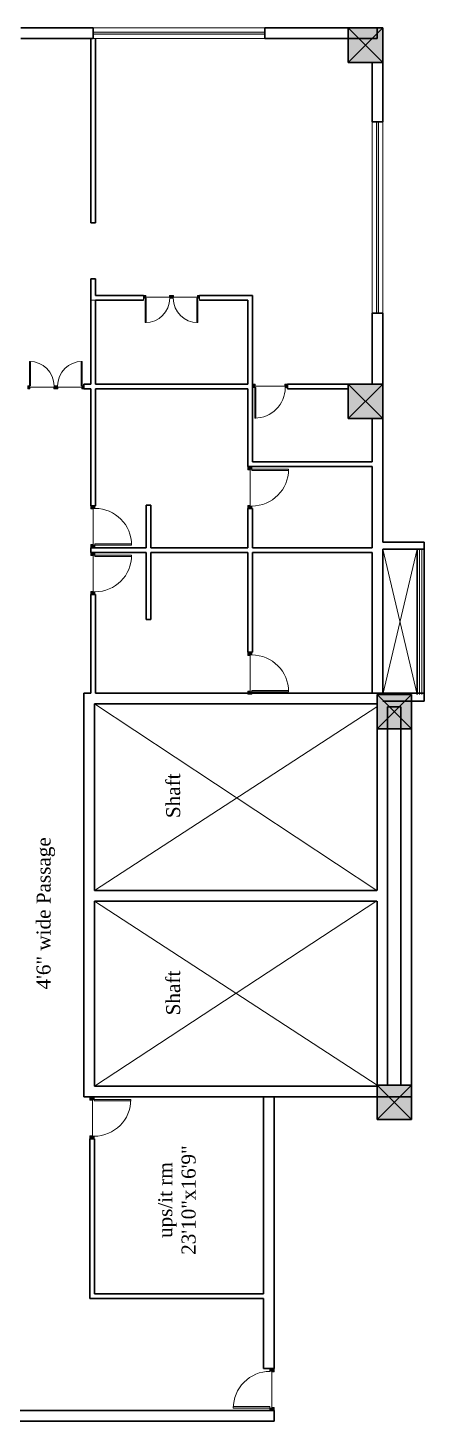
# Model space of a CAD drawing. Header units: inches. Extents: x 327481 to 195042051, y -335014 to 44773228.
# Drawn here: x 351787 to 352127, y -331868 to -330674 of the extents above; entities that cross this region are included whole.
import ezdxf

# ---------------------------------------------------------------- set-up
doc = ezdxf.new("R2010")
doc.units = ezdxf.units.IN
doc.header["$MEASUREMENT"] = 0
doc.linetypes.add('ACAD_ISO10W100', pattern=[18, 12, -3, 0, -3])
doc.layers.add('center', color=146, linetype='Continuous')
for name, color, linetype, lineweight in [('column 1', 146, 'Continuous', 30), ('DOOR', 47, 'Continuous', 9), ('ele1', 1, 'Continuous', 13), ('FLOOR--', 11, 'Continuous', 13), ('furniture', 251, 'Continuous', 13), ('GLASS', 140, 'Continuous', 5), ('ser.duct', 131, 'Continuous', 5), ('TEXT', 7, 'Continuous', 0), ('WALL', 12, 'Continuous', 30)]:
    doc.layers.add(name, color=color, linetype=linetype, lineweight=lineweight)
doc.styles.get("Standard").update_dxf_attribs({"font": 'times.ttf', "height": 12})

# ---------------------------------------------------------------- blocks, each defined once
blk = doc.blocks.new('RTU')
at = {"layer": 'DOOR'}
for points in [[(2799511, -182811), (2799511, -182874), (2799551, -182874), (2799551, -182886), (2799611, -182886), (2799611, -182811)], [(2798637, -183716, 0.009156), (2798637, -183748), (2799511, -183748), (2799511, -183716)], [(2799611, -183811), (2799611, -183736), (2799551, -183736), (2799551, -183748), (2799511, -183748), (2799511, -183811)]]:
    blk.add_hatch(color=256, dxfattribs=at).paths.add_polyline_path(points)
at = {"layer": 'DOOR', "ltscale": 300}
for p, q in [((2799511, -182811), (2799511, -182874)), ((2799611, -182811), (2799511, -182811)), ((2799551, -182874), (2799511, -182874)), ((2799551, -182874), (2799551, -182886)), ((2799611, -182886), (2799551, -182886)), ((2799551, -182886), (2799551, -183736)), ((2799611, -182811), (2799611, -182886)), ((2798637, -183748), (2798637, -183716)), ((2798637, -183716), (2799511, -183716)), ((2799511, -183716), (2799511, -183748)), ((2799611, -183736), (2799551, -183736)), ((2799551, -183748), (2799551, -183736)), ((2799611, -183811), (2799611, -183736)), ((2799511, -183748), (2798637, -183748)), ((2799511, -183811), (2799511, -183748)), ((2799551, -183748), (2799511, -183748)), ((2799611, -183811), (2799511, -183811))]:
    blk.add_line(p, q, dxfattribs=at)
blk.add_arc((2799511, -183748), 874, 90, 180, dxfattribs=at)
blk = doc.blocks.new('COLUMN1')
at = {"layer": 'column 1'}
h = blk.add_hatch(color=256, dxfattribs=at)
h.paths.add_polyline_path([(1, 1), (0, 1), (0.5, 0.5)])
h.paths.add_polyline_path([(1, 1), (0.5, 0.5), (1, 0)])
h.paths.add_polyline_path([(0.5, 0.5), (0, 0), (1, 0)])
h.paths.add_polyline_path([(0.5, 0.5), (0, 1), (0, 0)])
at = {"layer": 'column 1', "lineweight": 0, "ltscale": 0.3}
for p, q in [((0, 1), (1, 0)), ((0, 0), (1, 1))]:
    blk.add_line(p, q, dxfattribs=at)
at = {"layer": 'column 1', "ltscale": 0.3}
for p, q in [((1, 1), (0, 1)), ((0, 1), (0, 0)), ((1, 0), (1, 1)), ((0, 0), (1, 0))]:
    blk.add_line(p, q, dxfattribs=at)
blk = doc.blocks.new('HFGHGF')
at = {"layer": 'DOOR'}
for points in [[(341497.2, -325932.9), (341499.5, -325932.9), (341499.5, -325931.4), (341499.9, -325931.4), (341499.9, -325929.3), (341497.2, -325929.3)], [(341533.2, -325929.3), (341530.5, -325929.3), (341530.5, -325931.4), (341531, -325931.4), (341531, -325932.9), (341533.2, -325932.9)]]:
    blk.add_hatch(color=256, dxfattribs=at).paths.add_polyline_path(points)
h = blk.add_hatch(color=256, dxfattribs=at)
edge = h.paths.add_edge_path()
edge.add_line((341531, -325932.9), (341529.8, -325932.9))
edge.add_line((341529.8, -325932.9), (341529.8, -325964.3))
edge.add_ellipse((341531, -325932.9), major_axis=(22.2, 22.2), ratio=1, start_angle=222.9017, end_angle=225)
edge.add_line((341531, -325964.3), (341531, -325932.9))
at = {"layer": 'DOOR', "ltscale": 300}
for p, q in [((341497.2, -325929.3), (341499.9, -325929.3)), ((341497.2, -325929.3), (341497.2, -325932.9)), ((341497.2, -325932.9), (341499.5, -325932.9)), ((341499.5, -325931.4), (341499.9, -325931.4)), ((341499.5, -325931.4), (341499.5, -325932.9)), ((341499.9, -325929.3), (341499.9, -325931.4)), ((341499.9, -325931.4), (341530.5, -325931.4)), ((341529.8, -325964.3), (341529.8, -325932.9)), ((341529.8, -325932.9), (341531, -325932.9)), ((341533.2, -325929.3), (341530.5, -325929.3)), ((341530.5, -325929.3), (341530.5, -325931.4)), ((341531, -325931.4), (341530.5, -325931.4)), ((341531, -325931.4), (341531, -325932.9)), ((341533.2, -325932.9), (341531, -325932.9)), ((341531, -325932.9), (341531, -325964.3)), ((341533.2, -325929.3), (341533.2, -325932.9)), ((341531, -325964.3), (341529.8, -325964.3))]:
    blk.add_line(p, q, dxfattribs=at)
blk.add_ellipse((341531, -325932.9), major_axis=(22.2, 22.2), ratio=1, start_param=2.356194, end_param=3.926991, dxfattribs=at)

msp = doc.modelspace()

# ---------------------------------------------------------------- hatches: boundary and pattern name
at = {"layer": 'GLASS'}
for points in [[(351989.902, -330679.534), (351989.902, -330678.034), (351842.902, -330678.034), (351842.902, -330679.534)], [(352085.84, -330918.759), (352087.34, -330918.759), (352087.34, -330754.759), (352085.84, -330754.759)]]:
    msp.add_hatch(color=256, dxfattribs=at).paths.add_polyline_path(points)

# ---------------------------------------------------------------- linework, layer by layer
at = {"layer": 'ele1', "ltscale": 0.3}
for p, q in [((352120.666, -331245.348), (352120.669, -331120.887)), ((352126.575, -331245.348), (352126.578, -331120.887)), ((352086.174, -331413.564), (351843.875, -331253.374)), ((351843.875, -331413.564), (352086.174, -331255.999)), ((352086.174, -331422.302), (351843.875, -331581.199)), ((351843.875, -331422.624), (352086.193, -331580.174))]:
    msp.add_line(p, q, dxfattribs=at)
at = {"layer": 'FLOOR--'}
msp.add_line((351840.767, -330907.457), (351844.75, -330907.457), dxfattribs=at)
at = {"layer": 'furniture'}
for p, q in [((351989.902, -330674.254), (351842.902, -330674.254)), ((351989.902, -330683.314), (351842.902, -330683.314)), ((352082.06, -330918.759), (352082.06, -330754.759)), ((352091.12, -330918.759), (352091.12, -330754.759)), ((351886.039, -330903.457), (351886.039, -330907.457)), ((351934.035, -330903.457), (351934.035, -330907.457))]:
    msp.add_line(p, q, dxfattribs=at)
at = {"layer": 'GLASS', "ltscale": 0.3}
for p, q in [((352122.515, -331245.348), (352122.518, -331120.887)), ((352124.602, -331245.348), (352124.604, -331120.887))]:
    msp.add_line(p, q, dxfattribs=at)
at = {"layer": 'GLASS'}
msp.add_lwpolyline([(351842.902, -330678.034), (351989.902, -330678.034), (351989.902, -330679.534), (351842.902, -330679.534)], dxfattribs=at)
msp.add_lwpolyline([(352085.84, -330754.759), (352087.34, -330754.759), (352087.34, -330918.759), (352085.84, -330918.759)], close=True, dxfattribs=at)
at = {"layer": 'ser.duct', "linetype": 'ACAD_ISO10W100', "ltscale": 400}
for p, q in [((352091.118, -331245.348), (352120.669, -331120.887)), ((352091.121, -331120.887), (352120.666, -331245.348))]:
    msp.add_line(p, q, dxfattribs=at)
at = {"layer": 'WALL'}
for p, q in [((351842.902, -330674.215), (351780.902, -330674.215)), ((351842.902, -330683.314), (351842.902, -330674.215)), ((352086.194, -330674.215), (351989.902, -330674.215)), ((351989.902, -330683.314), (351989.902, -330674.215)), ((352086.193, -330683.314), (352086.194, -330674.215)), ((351842.902, -330683.314), (351780.902, -330683.314)), ((351840.767, -330841.427), (351840.768, -330683.314)), ((351844.749, -330841.427), (351844.744, -330683.314)), ((352086.193, -330683.314), (351989.902, -330683.314)), ((352082.06, -330703.759), (352082.06, -330754.759)), ((352082.06, -330703.759), (352091.12, -330703.759)), ((352091.12, -330754.759), (352091.12, -330703.759)), ((352082.06, -330754.759), (352091.12, -330754.759)), ((351840.767, -330841.427), (351844.749, -330841.427)), ((351840.767, -330979.457), (351840.767, -330889.424)), ((351840.767, -330889.424), (351844.75, -330889.424)), ((351844.75, -330903.457), (351844.75, -330889.424)), ((351844.75, -330903.457), (351886.039, -330903.457)), ((351934.035, -330903.457), (351979.324, -330903.457)), ((351979.324, -330903.457), (351979.324, -330979.456)), ((351844.752, -330979.457), (351844.75, -330907.457)), ((351844.75, -330907.457), (351886.039, -330907.457)), ((351934.035, -330907.457), (351975.324, -330907.457)), ((351975.324, -330907.457), (351975.324, -330979.456)), ((352082.06, -330918.759), (352082.06, -330979.472)), ((352082.06, -330918.759), (352091.12, -330918.759)), ((352091.12, -330979.472), (352091.12, -330918.759)), ((351840.767, -330979.457), (351834.833, -330979.457)), ((351834.833, -330983.457), (351834.833, -330979.457)), ((351840.767, -330983.457), (351834.833, -330983.457)), ((351840.767, -331083.781), (351840.767, -330983.457)), ((351975.324, -330979.456), (351844.752, -330979.457)), ((351844.754, -331083.781), (351844.752, -330983.457)), ((351975.339, -330983.457), (351844.752, -330983.457)), ((351975.339, -331050.226), (351975.339, -330983.457)), ((351979.325, -331046.222), (351979.324, -330979.457)), ((352009.401, -330979.457), (352009.401, -330983.457)), ((352061.577, -330979.457), (352009.401, -330979.457)), ((352061.577, -330983.457), (352009.401, -330983.457)), ((352082.06, -331009), (352082.06, -331046.222)), ((352091.12, -331114.978), (352091.12, -331009)), ((352082.06, -331046.222), (351979.325, -331046.222)), ((352082.06, -331050.227), (351975.339, -331050.226)), ((352082.06, -331050.227), (352082.06, -331119.781)), ((351840.767, -331083.781), (351844.756, -331083.781)), ((351888.403, -331119.781), (351888.403, -331083.305)), ((351888.403, -331083.305), (351892.403, -331083.305)), ((351892.403, -331119.781), (351892.403, -331083.305)), ((351975.338, -331086.226), (351979.331, -331086.225)), ((351975.338, -331119.781), (351975.339, -331086.226)), ((351979.327, -331119.781), (351979.326, -331086.225)), ((351888.403, -331119.781), (351840.767, -331119.781)), ((351840.767, -331123.784), (351840.767, -331119.781)), ((351975.338, -331119.781), (351892.403, -331119.781)), ((352082.06, -331119.781), (351979.327, -331119.781)), ((352091.117, -331120.887), (352126.578, -331120.887)), ((352091.118, -331245.348), (352091.121, -331120.887)), ((352091.12, -331114.978), (352126.6, -331114.978)), ((352120.666, -331245.348), (352120.669, -331120.887)), ((352126.575, -331245.348), (352126.578, -331120.887)), ((352126.578, -331114.978), (352126.578, -331120.887)), ((351888.403, -331123.784), (351840.767, -331123.784)), ((351888.403, -331181.145), (351888.403, -331123.784)), ((351975.338, -331123.785), (351892.403, -331123.784)), ((351892.403, -331181.145), (351892.403, -331123.784)), ((351975.338, -331209.348), (351975.338, -331123.785)), ((352082.06, -331123.786), (351979.327, -331123.785)), ((351979.329, -331209.348), (351979.327, -331123.785)), ((352082.06, -331123.786), (352082.06, -331244.314)), ((351840.766, -331159.784), (351844.757, -331159.783)), ((351840.771, -331244.314), (351840.769, -331159.784)), ((351844.758, -331244.314), (351844.756, -331159.783)), ((351888.403, -331181.145), (351892.403, -331181.145)), ((351975.338, -331209.348), (351979.329, -331209.348)), ((351834.815, -331590.274), (351834.815, -331244.314)), ((351834.815, -331244.314), (351840.771, -331244.314)), ((351844.758, -331244.314), (352126.575, -331244.314)), ((352091.118, -331251.257), (352126.575, -331251.257)), ((352115.737, -331589.249), (352115.734, -331251.257)), ((352126.575, -331245.348), (352126.575, -331251.257)), ((351843.875, -331413.564), (351843.875, -331253.374)), ((351843.875, -331253.374), (352086.193, -331253.374)), ((352086.193, -331413.564), (352086.193, -331254.408)), ((352095.234, -331255.999), (352095.234, -331580.189)), ((352095.234, -331255.999), (352106.677, -331255.999)), ((352106.677, -331255.999), (352106.677, -331580.189)), ((351843.875, -331413.564), (352086.174, -331413.564)), ((351843.875, -331581.199), (351843.875, -331422.624)), ((351843.875, -331422.624), (352086.174, -331422.624)), ((352086.193, -331580.174), (352086.193, -331422.624)), ((351843.875, -331581.199), (352086.193, -331581.199)), ((352086.193, -331580.189), (352086.193, -331580.174)), ((352095.234, -331580.189), (352106.677, -331580.189)), ((351834.815, -331590.274), (352115.737, -331590.274)), ((351840.766, -331590.274), (352086.174, -331590.274)), ((351988.94, -331590.274), (351988.94, -331759.194)), ((351998, -331823.194), (351998, -331590.274)), ((352106.677, -331609.718), (352115.737, -331609.718)), ((351840.02, -331763.194), (351840.02, -331626.274)), ((351840.02, -331626.274), (351844.02, -331626.274)), ((351844.02, -331759.194), (351844.02, -331626.274)), ((351988.94, -331763.194), (351840.02, -331763.194)), ((351988.94, -331759.194), (351844.02, -331759.194)), ((351988.94, -331763.194), (351988.94, -331823.194)), ((351998, -331823.194), (351988.94, -331823.194)), ((351998, -331859.194), (351046.363, -331859.194)), ((351998, -331868.176), (351998, -331859.194)), ((351998, -331868.176), (351055.1, -331868.176)), ((351988.94, -331868.176), (351055.16, -331868.176))]:
    msp.add_line(p, q, dxfattribs=at)

# ---------------------------------------------------------------- block references
at = {"layer": 'center', "yscale": 29.5434782608645, "zscale": 39.3913043478359}
for p, xscale, rotation in [((352091.12, -330703.759), 29.5434782608645, 90), ((352091.12, -331009), 29.5434782608645, 90), ((352086.193, -331609.718), -29.5434782608645, 270)]:
    msp.add_blockref('COLUMN1', p, dxfattribs=dict(at, xscale=xscale, rotation=rotation))
at = {"layer": 'center', "lineweight": 25, "xscale": 29.5434782608645, "yscale": 29.5434782608645, "zscale": 39.3913043478359, "rotation": 90}
msp.add_blockref('COLUMN1', (352115.737, -331274.892), dxfattribs=at)
at = {"layer": 'DOOR'}
for p, xscale, yscale, zscale, rotation in [((356297.201, -398089.408), -0.02399831927323248, 0.0239983192877844, 0.02399831926878464, 270), ((347522.873, -398089.408), 0.02399831927323248, 0.02399831927323248, 0.02399831927323248, 90), ((356197.998, -263797.505), 0.02399831927323248, 0.02399831927323248, 0.02399831927323248, 270), ((347423.671, -263797.505), -0.02399831927323248, 0.0239983192877844, 0.02399831926878464, 90), ((357493.74, -414967.778), -0.02999999997700797, 0.0300000000061118, 0.02999999997065208, 270), ((452761.323, -337667.432), 0.03599999996367842, 0.03599999996367842, 0.03599999996367842, 180), ((452626.752, -337740.99), 0.03599999996367842, 0.03599999996367842, 0.03599999996367842, 180), ((452626.005, -338207.48), 0.03599999996367842, 0.03599999996367842, 0.03599999996367842, 180)]:
    msp.add_blockref('RTU', p, dxfattribs=dict(at, xscale=xscale, yscale=yscale, zscale=zscale, rotation=rotation))
at = {"layer": 'DOOR', "xscale": -0.03599999996367842, "yscale": 0.03599999996367842, "zscale": 0.03599999995395007}
for p in [(452626.752, -324502.574), (452761.323, -324628.142)]:
    msp.add_blockref('RTU', p, dxfattribs=at)
at = {"layer": 'furniture', "rotation": 270}
msp.add_blockref('HFGHGF', (677927.279, 9674.055), dxfattribs=at)

# ---------------------------------------------------------------- texts
at = {"layer": 'TEXT', "color": 0, "char_height": 12, "width": 37.42754, "attachment_point": 1, "rotation": 90}
for insert in [(351905.414, -331351.425), (351905.414, -331520.427)]:
    msp.add_mtext('Shaft', dxfattribs=dict(at, insert=insert))
at = {"layer": 'TEXT', "linetype": 'ByBlock', "lineweight": 30, "char_height": 12, "attachment_point": 2, "rotation": 90}
for s, insert, width in [('4\'6" wide Passage', (351794.285, -331433.047), 357.74515), ('ups/it rm \\P23\'10"x16\'9"', (351898.635, -331678.755), 186.36533)]:
    msp.add_mtext(s, dxfattribs=dict(at, insert=insert, width=width))

doc.saveas('drawing.dxf')
